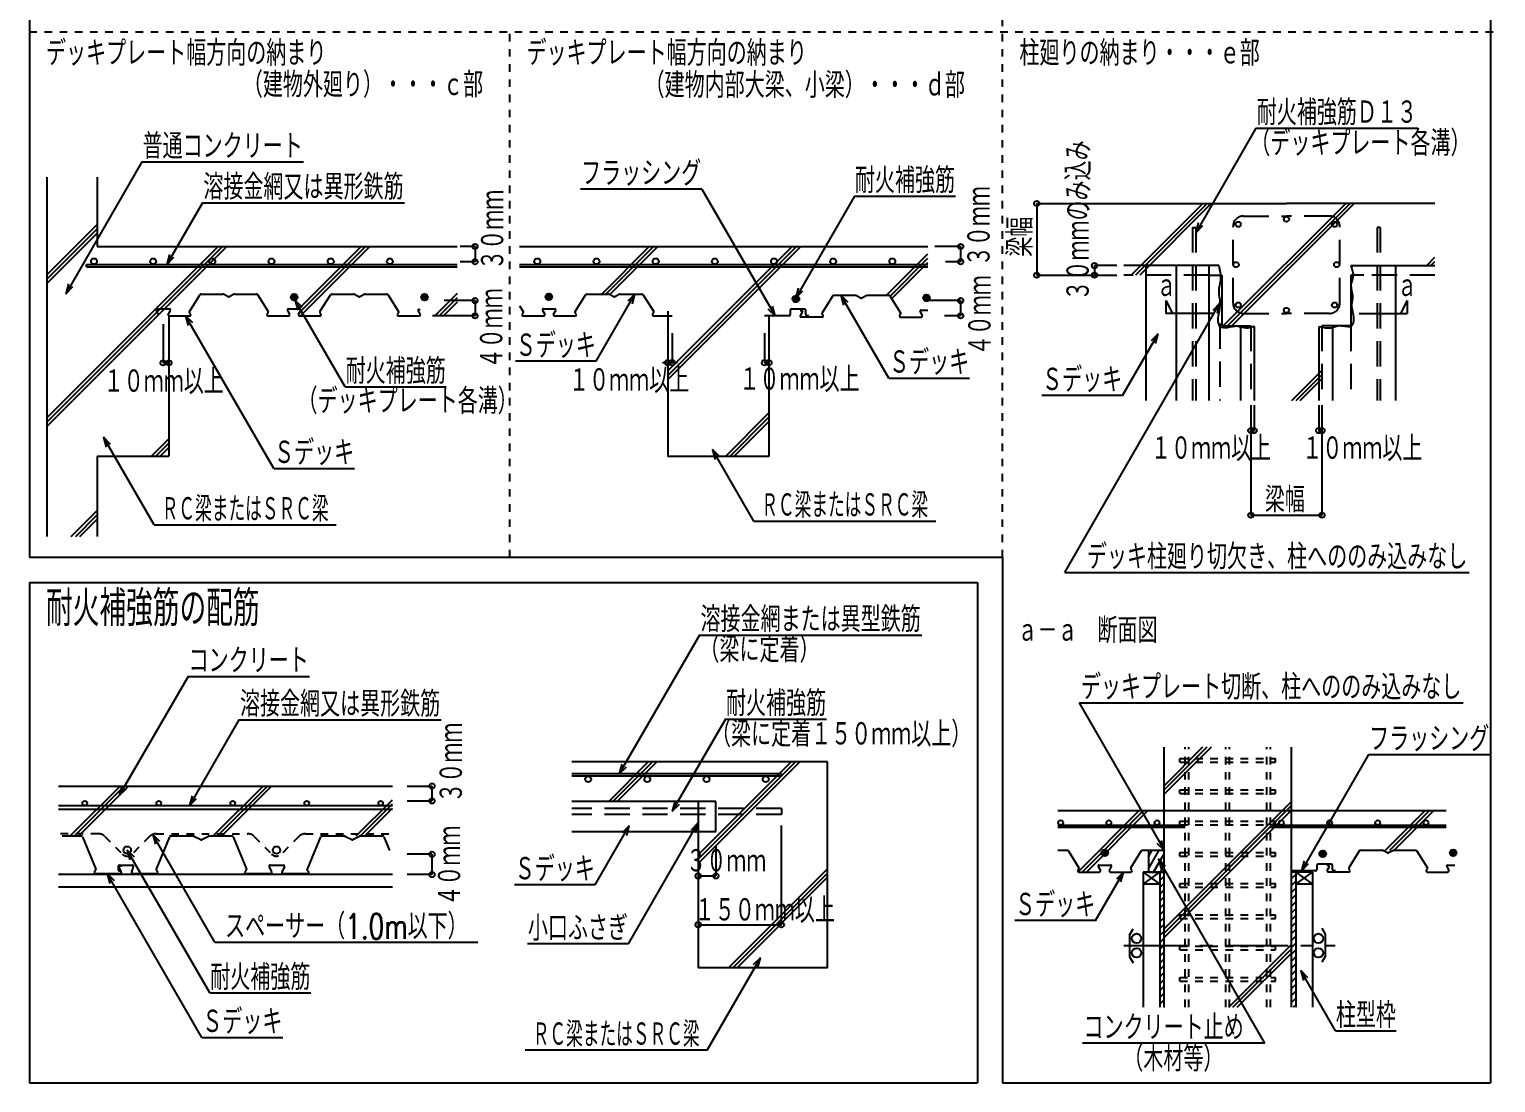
# Model space of a CAD drawing. Extents: x 4 to 588, y 3 to 416.
# Drawn here: x 443 to 588, y 179.8 to 284 of the extents above; entities that cross this region are included whole.
import ezdxf
from ezdxf.enums import TextEntityAlignment as Align

# ---------------------------------------------------------------- set-up
doc = ezdxf.new("R2010")
doc.units = 0
doc.header["$LTSCALE"] = 0.5
doc.header["$MEASUREMENT"] = 0
for name, pattern in [('CENTER', [20, 12.5, -2.5, 2.5, -2.5]), ('DASHED', [7.5, 5, -2.5]), ('DOT', [3, 1.5, -1.5])]:
    doc.linetypes.add(name, pattern=pattern)
doc.layers.add('M2-2-0', color=7, linetype='Continuous')
doc.styles.get("Standard").update_dxf_attribs({"font": 'txt', "width": 0.8, "height": 50, "bigfont": 'EXTFONT'})

msp = doc.modelspace()

# ---------------------------------------------------------------- linework, layer by layer
at = {"layer": 'M2-2-0', "color": 7, "linetype": 'Continuous'}
for p, q in [((587.51, 415.82), (587.51, 179.82)), ((443.02, 387.58), (443.02, 231.76)), ((564.32, 274.18), (558.36, 263.85)), ((564.32, 274.18), (580.32, 274.18)), ((454.14, 270.85), (446.62, 257.82)), ((454.14, 270.85), (470.14, 270.85)), ((444.75, 269.35), (444.75, 233.82)), ((449.73, 269.35), (449.73, 262.49)), ((460.13, 266.82), (456.61, 260.72)), ((460.13, 266.82), (480.13, 266.82)), ((509.52, 268.17), (497.52, 268.17)), ((509.52, 268.17), (516.76, 255.63)), ((524.61, 267.47), (518.81, 257.41)), ((524.61, 267.47), (534.61, 267.47)), ((542.64, 266.74), (542.64, 259.65)), ((542.64, 266.74), (567.33, 266.74)), ((559.05, 266.74), (551.97, 259.65)), ((559.48, 266.74), (552.39, 259.65)), ((559.9, 266.74), (552.82, 259.65)), ((573.2, 266.74), (561.09, 254.63)), ((561.52, 254.63), (573.62, 266.74)), ((561.94, 254.63), (574.04, 266.74)), ((582.02, 266.74), (567.33, 266.74)), ((449.73, 264.66), (444.75, 259.69)), ((449.73, 264.24), (444.75, 259.27)), ((558.04, 264.38), (558.36, 264.38)), ((558.61, 264.82), (558.36, 263.85)), ((558.36, 263.85), (559.06, 264.56)), ((576.61, 264.38), (576.3, 264.38)), ((449.73, 263.82), (444.75, 258.84)), ((444.75, 244.7), (462.54, 262.49)), ((462.12, 262.49), (444.75, 245.12)), ((461.7, 262.49), (444.75, 245.55)), ((449.73, 262.49), (485.33, 262.49)), ((469.67, 256.32), (475.84, 262.49)), ((469.73, 255.96), (476.26, 262.49)), ((469.83, 255.63), (476.69, 262.49)), ((487.09, 262.49), (485.61, 262.49)), ((487.09, 262.49), (487.09, 260.98)), ((491.5, 262.49), (531.88, 262.49)), ((499.62, 257.78), (504.32, 262.49)), ((500.04, 257.78), (504.75, 262.49)), ((500.47, 257.78), (505.17, 262.49)), ((519.32, 262.49), (506.15, 249.33)), ((518.89, 262.49), (506.15, 249.75)), ((518.47, 262.49), (506.15, 250.18)), ((535.11, 262.49), (532.55, 262.49)), ((535.11, 262.49), (535.11, 260.98)), ((456.87, 261.68), (456.61, 260.72)), ((456.61, 260.72), (457.32, 261.43)), ((527.78, 257.66), (531.88, 261.76)), ((528.13, 257.59), (531.88, 261.34)), ((581.2, 260.6), (582.02, 261.42)), ((448.67, 260.48), (448.67, 260.72)), ((448.67, 260.72), (485.33, 260.72)), ((448.67, 260.48), (485.33, 260.48)), ((487.09, 260.98), (485.61, 260.98)), ((491.5, 260.72), (531.88, 260.72)), ((491.5, 260.48), (531.88, 260.48)), ((528.3, 257.33), (531.88, 260.91)), ((535.11, 260.98), (533.63, 260.98)), ((542.64, 259.65), (550.55, 259.65)), ((548.35, 260.6), (548.35, 259.65)), ((550.55, 260.6), (548.35, 260.6)), ((560.64, 260.6), (551.25, 260.6)), ((553.42, 260.6), (553.42, 247.25)), ((556.43, 260.6), (556.43, 247.25)), ((559.66, 260.6), (559.66, 259.71)), ((559.66, 259.71), (559.66, 247.25)), ((560.96, 259.65), (560.96, 254.63)), ((573.7, 260.6), (582.02, 260.6)), ((573.7, 259.65), (573.7, 254.63)), ((578.12, 260.6), (578.12, 259.63)), ((578.12, 259.63), (578.12, 247.25)), ((582.02, 259.65), (581.25, 259.65)), ((581.62, 260.6), (582.02, 261)), ((446.88, 258.79), (446.62, 257.82)), ((446.62, 257.82), (447.33, 258.53)), ((519.06, 258.38), (518.81, 257.41)), ((518.81, 257.41), (519.51, 258.12)), ((458.86, 256.05), (459.92, 257.74)), ((460, 257.78), (462.16, 257.78)), ((462.69, 257.51), (462.21, 257.77)), ((463.28, 257.77), (462.79, 257.51)), ((463.33, 257.78), (465.48, 257.78)), ((465.57, 257.74), (466.63, 256.05)), ((469.24, 257.8), (468.87, 257.43)), ((469.08, 257.78), (468.89, 257.59)), ((469.35, 257.77), (468.9, 257.32)), ((469.43, 257.71), (468.96, 257.24)), ((469.49, 257.62), (469.04, 257.18)), ((469.52, 257.52), (469.15, 257.15)), ((469.5, 257.36), (469.31, 257.16)), ((474.25, 248.61), (469.31, 257.16)), ((470.02, 256.46), (469.31, 257.16)), ((469.31, 257.16), (469.57, 256.2)), ((471.76, 256.05), (472.82, 257.74)), ((472.91, 257.78), (475.06, 257.78)), ((475.6, 257.51), (475.11, 257.77)), ((476.18, 257.77), (475.69, 257.51)), ((476.23, 257.78), (478.38, 257.78)), ((478.47, 257.74), (479.53, 256.05)), ((482.14, 257.8), (481.77, 257.43)), ((481.98, 257.78), (481.79, 257.59)), ((482.25, 257.77), (481.81, 257.32)), ((482.33, 257.71), (481.86, 257.24)), ((482.39, 257.62), (481.95, 257.18)), ((482.42, 257.52), (482.05, 257.15)), ((482.41, 257.36), (482.21, 257.16)), ((485.33, 257.84), (483.12, 255.63)), ((485.33, 257.42), (483.55, 255.63)), ((485.33, 256.99), (483.97, 255.63)), ((487.09, 257.14), (484.04, 257.14)), ((487.09, 257.14), (487.09, 255.63)), ((494.45, 257.85), (494.08, 257.48)), ((494.29, 257.83), (494.1, 257.64)), ((494.56, 257.82), (494.11, 257.37)), ((494.64, 257.76), (494.17, 257.29)), ((494.7, 257.68), (494.25, 257.23)), ((494.73, 257.57), (494.36, 257.2)), ((494.71, 257.41), (494.52, 257.22)), ((496.99, 256.05), (498.05, 257.74)), ((498.13, 257.78), (500.29, 257.78)), ((499.08, 251.14), (502.91, 257.78)), ((500.82, 257.51), (500.34, 257.77)), ((501.41, 257.77), (500.92, 257.51)), ((501.46, 257.78), (503.61, 257.78)), ((502.91, 257.78), (502.21, 257.08)), ((502.65, 256.82), (502.91, 257.78)), ((503.7, 257.74), (504.76, 256.05)), ((518.87, 257.62), (518.5, 257.25)), ((518.71, 257.6), (518.52, 257.41)), ((518.98, 257.59), (518.54, 257.14)), ((519.06, 257.53), (518.6, 257.06)), ((519.12, 257.45), (518.68, 257)), ((519.16, 257.34), (518.79, 256.97)), ((519.14, 257.18), (518.95, 256.99)), ((522.47, 257.61), (521.41, 255.92)), ((522.56, 257.66), (524.71, 257.66)), ((528, 249.48), (523.28, 257.66)), ((523.98, 256.95), (523.28, 257.66)), ((523.28, 257.66), (523.54, 256.69)), ((525.25, 257.38), (524.76, 257.65)), ((525.83, 257.65), (525.35, 257.38)), ((525.88, 257.66), (528.04, 257.66)), ((528.12, 257.61), (529.18, 255.92)), ((531.78, 257.72), (531.41, 257.36)), ((531.62, 257.71), (531.42, 257.52)), ((531.88, 257.69), (531.44, 257.25)), ((531.96, 257.63), (531.5, 257.17)), ((532.02, 257.55), (531.58, 257.11)), ((532.06, 257.44), (531.69, 257.07)), ((532.04, 257.28), (531.85, 257.09)), ((535.11, 257.14), (532.05, 257.14)), ((535.11, 257.14), (535.11, 255.63)), ((545.41, 230.27), (560.76, 256.87)), ((555.39, 257.16), (555.39, 255.87)), ((555.39, 257.16), (556.05, 255.87)), ((560.76, 256.87), (560.06, 256.16)), ((560.5, 255.9), (560.76, 256.87)), ((579.26, 257.16), (578.61, 255.87)), ((579.26, 257.16), (579.26, 255.87)), ((455.64, 255.94), (455.64, 256.22)), ((455.75, 256.32), (456.87, 256.32)), ((455.83, 255.84), (455.75, 255.84)), ((456.96, 256.16), (456.73, 255.79)), ((456.82, 255.63), (456.82, 241.75)), ((456.82, 255.63), (458.88, 255.63)), ((467.18, 240.55), (458.47, 255.63)), ((459.18, 254.93), (458.47, 255.63)), ((458.47, 255.63), (458.73, 254.67)), ((458.86, 255.93), (458.96, 255.8)), ((466.62, 255.93), (466.52, 255.8)), ((466.61, 255.63), (468.66, 255.63)), ((468.54, 256.17), (468.75, 255.79)), ((468.63, 256.32), (469.76, 256.32)), ((469.64, 255.79), (469.85, 256.17)), ((469.73, 255.63), (471.78, 255.63)), ((471.76, 255.93), (471.86, 255.8)), ((479.53, 255.93), (479.43, 255.8)), ((479.51, 255.63), (481.58, 255.63)), ((481.67, 255.79), (481.46, 256.11)), ((481.55, 256.27), (481.68, 256.27)), ((487.09, 255.63), (482.87, 255.63)), ((491.5, 256.62), (491.85, 256.05)), ((491.85, 255.93), (491.75, 255.8)), ((491.84, 255.63), (493.89, 255.63)), ((493.77, 256.17), (493.98, 255.79)), ((493.86, 256.32), (494.98, 256.32)), ((494.86, 255.79), (495.07, 256.17)), ((494.95, 255.63), (497.01, 255.63)), ((496.99, 255.93), (497.09, 255.8)), ((504.75, 255.93), (504.65, 255.8)), ((504.74, 255.63), (506.59, 255.63)), ((506.15, 256.09), (506.15, 241.73)), ((518.13, 255.63), (515.72, 255.63)), ((516.05, 256.34), (516.76, 255.63)), ((516.16, 255.55), (516.16, 241.73)), ((516.76, 255.63), (516.5, 256.6)), ((518.25, 256.17), (518.25, 255.75)), ((519.68, 256.29), (518.37, 256.29)), ((519.39, 256.14), (519.26, 256.14)), ((519.27, 255.67), (519.48, 255.99)), ((521.43, 255.51), (519.36, 255.51)), ((519.8, 255.75), (519.8, 256.17)), ((520.1, 255.63), (519.92, 255.63)), ((521.42, 255.81), (521.52, 255.67)), ((529.18, 255.81), (529.08, 255.67)), ((529.16, 255.51), (531.22, 255.51)), ((531.1, 256.04), (531.31, 255.66)), ((531.19, 256.2), (531.88, 256.2)), ((535.11, 255.63), (533.53, 255.63)), ((560.12, 255.87), (555.39, 255.87)), ((574.54, 255.87), (579.26, 255.87)), ((456.24, 254.8), (456.24, 250.99)), ((506.59, 253.93), (506.59, 251)), ((515.72, 253.93), (515.72, 251)), ((551.13, 247.76), (554.65, 253.85)), ((554.65, 253.85), (553.94, 253.15)), ((554.39, 252.89), (554.65, 253.85)), ((560.96, 254.63), (563.82, 254.63)), ((562.78, 254.57), (562.78, 247.25)), ((564.13, 254.57), (564.1, 254.62)), ((564.13, 254.57), (564.13, 247.25)), ((570.53, 254.54), (570.62, 254.55)), ((570.53, 254.54), (570.53, 247.25)), ((573.7, 254.63), (570.84, 254.63)), ((571.88, 254.43), (571.88, 247.25)), ((456.82, 250.99), (456.24, 250.99)), ((499.08, 251.14), (491.08, 251.14)), ((507.1, 251), (505.64, 251)), ((515.72, 251), (516.16, 251)), ((528, 249.48), (536, 249.48)), ((567.85, 247.25), (570.84, 250.24)), ((568.28, 247.25), (570.84, 249.81)), ((474.25, 248.61), (484.25, 248.61)), ((568.7, 247.25), (570.84, 249.39)), ((551.13, 247.76), (543.13, 247.76)), ((563.82, 246.79), (563.82, 235.93)), ((564.13, 246.79), (564.13, 244.29)), ((570.53, 246.79), (570.53, 244.29)), ((570.84, 246.79), (570.84, 235.93)), ((511.85, 241.73), (516.16, 246.04)), ((512.28, 241.73), (516.16, 245.62)), ((512.7, 241.73), (516.16, 245.19)), ((455.36, 234.97), (450.36, 243.63)), ((451.06, 242.92), (450.36, 243.63)), ((450.36, 243.63), (450.62, 242.66)), ((564.13, 244.29), (563.82, 244.29)), ((570.53, 244.29), (570.84, 244.29)), ((455.1, 241.75), (456.82, 243.48)), ((455.52, 241.75), (456.82, 243.05)), ((455.94, 241.75), (456.82, 242.63)), ((514.65, 235.35), (510.58, 242.41)), ((511.29, 241.7), (510.58, 242.41)), ((510.58, 242.41), (510.84, 241.44)), ((449.73, 241.75), (449.73, 233.82)), ((449.73, 241.75), (456.82, 241.75)), ((516.16, 241.73), (506.15, 241.73)), ((467.18, 240.55), (475.18, 240.55)), ((447.17, 233.82), (449.73, 236.38)), ((447.6, 233.82), (449.73, 235.96)), ((448.02, 233.82), (449.73, 235.53)), ((455.36, 234.97), (473.36, 234.97)), ((514.65, 235.35), (532.65, 235.35)), ((563.82, 235.93), (570.84, 235.93)), ((443.02, 231.76), (539.27, 231.76)), ((539.27, 231.76), (539.27, 179.82)), ((443.02, 229.26), (536.77, 229.26)), ((443.02, 229.26), (443.02, 179.82)), ((536.77, 229.26), (536.77, 179.82)), ((545.41, 230.27), (585.41, 230.27)), ((509.28, 224.07), (501.36, 210.35)), ((509.28, 224.07), (531.28, 224.07)), ((458.71, 219.99), (451.91, 208.21)), ((458.71, 219.99), (470.71, 219.99)), ((546.82, 217.38), (584.82, 217.38)), ((546.82, 217.38), (555.24, 202.8)), ((463.75, 215.71), (458.85, 207.22)), ((463.75, 215.71), (483.75, 215.71)), ((511.86, 215.77), (506.6, 206.66)), ((511.86, 215.77), (521.86, 215.77)), ((555.24, 187.28), (555.24, 212.98)), ((559.03, 212.98), (555.24, 209.18)), ((559.46, 212.98), (555.24, 208.76)), ((559.88, 212.98), (555.24, 208.33)), ((567.83, 187.28), (567.83, 212.98)), ((575.45, 212.26), (568.82, 200.78)), ((575.45, 212.26), (587.45, 212.26)), ((521.94, 211.54), (496.66, 211.54)), ((517.39, 210.35), (496.66, 210.35)), ((504.22, 211.54), (500.31, 207.62)), ((504.64, 211.54), (500.73, 207.62)), ((505.07, 211.54), (501.16, 207.62)), ((501.62, 211.32), (501.36, 210.35)), ((501.36, 210.35), (502.07, 211.06)), ((509.16, 201.49), (519.21, 211.54)), ((518.79, 211.54), (509.16, 201.91)), ((518.36, 211.54), (509.16, 202.34)), ((517.39, 210.35), (517.39, 210.12)), ((521.94, 191.19), (521.94, 211.54)), ((445.9, 209.15), (478.93, 209.15)), ((451.99, 209.15), (447.06, 204.22)), ((452.41, 209.15), (447.48, 204.22)), ((452.84, 209.15), (447.91, 204.22)), ((452.16, 209.17), (451.91, 208.21)), ((451.91, 208.21), (452.61, 208.92)), ((466.13, 209.15), (461.2, 204.22)), ((466.56, 209.15), (461.62, 204.22)), ((462.05, 204.22), (466.98, 209.15)), ((480.37, 209.15), (482.83, 209.15)), ((482.83, 209.15), (482.83, 207.68)), ((517.39, 210.12), (496.66, 210.12)), ((459.11, 208.19), (458.85, 207.22)), ((458.85, 207.22), (459.55, 207.93)), ((475.34, 204.22), (478.93, 207.8)), ((475.77, 204.22), (478.93, 207.38)), ((480.37, 207.68), (482.83, 207.68)), ((510.92, 207.62), (496.66, 207.62)), ((506.86, 207.63), (506.6, 206.66)), ((506.6, 206.66), (507.31, 207.37)), ((509.16, 207.62), (509.16, 191.19)), ((510.92, 204.67), (510.92, 207.62)), ((567.83, 207.63), (555.24, 195.04)), ((445.9, 207.22), (478.93, 207.22)), ((445.9, 206.85), (478.93, 206.85)), ((476.19, 204.22), (478.93, 206.95)), ((517.39, 206.92), (517.39, 206.33)), ((544.71, 206.72), (555.24, 206.72)), ((544.71, 206.72), (583.12, 206.72)), ((552.78, 206.72), (546.71, 200.65)), ((553.2, 206.72), (547.13, 200.65)), ((553.63, 206.72), (547.56, 200.65)), ((567.83, 207.21), (555.24, 194.61)), ((567.83, 206.78), (555.24, 194.19)), ((577.14, 202.8), (581.06, 206.72)), ((577.57, 202.8), (581.49, 206.72)), ((577.99, 202.8), (581.91, 206.72)), ((496.66, 204.67), (510.92, 204.67)), ((498.98, 199.39), (502.34, 205.23)), ((502.34, 205.23), (501.64, 204.52)), ((502.09, 204.26), (502.34, 205.23)), ((502.27, 193.55), (509.16, 205.5)), ((509.16, 205.5), (508.46, 204.79)), ((508.9, 204.53), (509.16, 205.5)), ((517.39, 195.44), (517.39, 205.25)), ((544.71, 205.28), (557.32, 205.28)), ((544.71, 205.09), (557.32, 205.09)), ((565.74, 205.28), (583.12, 205.28)), ((565.74, 205.09), (583.12, 205.09)), ((446.28, 204.22), (448.17, 204.22)), ((448.28, 204.14), (449.6, 200.93)), ((461.37, 193.73), (455.23, 204.37)), ((455.93, 203.66), (455.23, 204.37)), ((455.23, 204.37), (455.48, 203.41)), ((456.88, 204.14), (455.56, 200.93)), ((456.99, 204.22), (459.25, 204.22)), ((459.3, 204.2), (459.97, 203.85)), ((460.08, 203.85), (460.74, 204.2)), ((460.8, 204.22), (463.05, 204.22)), ((463.16, 204.14), (464.49, 200.93)), ((471.81, 204.14), (470.48, 200.93)), ((471.92, 204.22), (474.18, 204.22)), ((474.23, 204.2), (474.9, 203.85)), ((475.01, 203.85), (475.67, 204.2)), ((475.73, 204.22), (477.98, 204.22)), ((478.09, 204.14), (478.65, 202.79)), ((510.92, 203.22), (510.92, 200.26)), ((554.53, 203.51), (555.24, 202.8)), ((555.24, 202.8), (554.98, 203.77)), ((555.24, 200.65), (555.24, 203.54)), ((460.86, 188.69), (452.7, 202.82)), ((453.41, 202.11), (452.7, 202.82)), ((452.7, 202.82), (452.96, 201.86)), ((482.83, 202.4), (480.37, 202.4)), ((482.83, 202.4), (482.83, 200.39)), ((544.71, 202.8), (545.66, 202.8)), ((545.75, 202.76), (546.81, 201.07)), ((549.4, 202.87), (549.03, 202.5)), ((549.24, 202.85), (549.05, 202.66)), ((549.51, 202.84), (549.06, 202.39)), ((549.59, 202.78), (549.12, 202.31)), ((549.65, 202.7), (549.21, 202.25)), ((549.68, 202.59), (549.31, 202.22)), ((549.66, 202.43), (549.47, 202.24)), ((551.94, 201.07), (553, 202.76)), ((553.09, 202.8), (555.24, 202.8)), ((553.68, 202.15), (554.06, 202.8)), ((553.68, 200.95), (554.75, 202.8)), ((553.68, 202.8), (555.24, 202.8)), ((553.68, 202.8), (553.68, 200.65)), ((554.2, 200.65), (555.24, 202.46)), ((565.18, 183.73), (554.67, 201.94)), ((555.38, 201.23), (554.67, 201.94)), ((554.67, 201.94), (554.93, 200.97)), ((569.08, 201.75), (568.82, 200.78)), ((570.96, 202.77), (570.59, 202.4)), ((570.8, 202.75), (570.61, 202.56)), ((571.07, 202.73), (570.62, 202.29)), ((571.15, 202.67), (570.68, 202.21)), ((571.21, 202.59), (570.77, 202.15)), ((571.24, 202.48), (570.87, 202.12)), ((571.22, 202.33), (571.03, 202.13)), ((574.56, 202.76), (573.5, 201.07)), ((574.65, 202.8), (576.8, 202.8)), ((577.34, 202.53), (576.85, 202.79)), ((577.92, 202.79), (577.43, 202.53)), ((577.97, 202.8), (580.12, 202.8)), ((580.21, 202.76), (581.27, 201.07)), ((583.86, 202.87), (583.49, 202.5)), ((583.7, 202.85), (583.51, 202.66)), ((583.97, 202.84), (583.53, 202.39)), ((584.05, 202.78), (583.59, 202.31)), ((584.11, 202.7), (583.67, 202.25)), ((584.15, 202.59), (583.78, 202.22)), ((584.13, 202.43), (583.94, 202.24)), ((478.93, 200.39), (445.9, 200.39)), ((449.57, 200.79), (449.46, 200.7)), ((449.53, 200.49), (452, 200.49)), ((460.08, 184.3), (450.73, 200.49)), ((451.44, 199.78), (450.73, 200.49)), ((450.73, 200.49), (450.99, 199.52)), ((451.81, 201.21), (451.81, 200.87)), ((451.87, 201.09), (452.11, 200.66)), ((451.93, 201.33), (453.19, 201.33)), ((451.93, 200.75), (452.05, 200.75)), ((451.97, 201.27), (452.12, 201.27)), ((453.3, 201.18), (453.13, 200.64)), ((453.24, 200.49), (455.63, 200.49)), ((455.59, 200.79), (455.7, 200.7)), ((464.46, 200.79), (464.35, 200.7)), ((464.42, 200.49), (466.87, 200.49)), ((466.73, 201.16), (466.98, 200.66)), ((466.84, 201.33), (468.14, 201.33)), ((468.25, 201.16), (468, 200.66)), ((468.1, 200.49), (470.55, 200.49)), ((470.52, 200.79), (470.63, 200.7)), ((482.83, 200.39), (480.37, 200.39)), ((509.16, 200.26), (510.92, 200.26)), ((521.94, 200.97), (512.16, 191.19)), ((521.94, 200.55), (512.58, 191.19)), ((521.94, 200.13), (513, 191.19)), ((546.8, 200.95), (546.7, 200.82)), ((546.79, 200.65), (548.84, 200.65)), ((548.46, 195.85), (551.23, 200.65)), ((548.72, 201.19), (548.93, 200.81)), ((548.81, 201.34), (549.94, 201.34)), ((549.82, 200.81), (550.03, 201.19)), ((549.91, 200.65), (551.96, 200.65)), ((551.23, 200.65), (550.52, 199.95)), ((550.97, 199.69), (551.23, 200.65)), ((551.94, 200.95), (552.04, 200.82)), ((555.24, 200.65), (553.15, 200.65)), ((553.15, 200.65), (554.82, 199.45)), ((553.15, 199.45), (554.82, 200.65)), ((553.15, 200.65), (553.15, 187.28)), ((553.68, 200.65), (555.24, 200.65)), ((554.82, 200.49), (554.98, 200.65)), ((554.82, 200.65), (554.82, 187.28)), ((554.82, 199.81), (555.24, 200.24)), ((554.89, 200.65), (555.24, 201.26)), ((570.22, 200.78), (567.81, 200.78)), ((569.91, 200.65), (567.83, 200.65)), ((567.83, 200), (568.25, 200.42)), ((568.25, 200.65), (569.91, 199.45)), ((568.25, 199.45), (569.91, 200.65)), ((568.25, 200.65), (568.25, 187.28)), ((568.82, 200.78), (569.53, 201.49)), ((569.91, 200.65), (569.91, 187.28)), ((570.34, 201.31), (570.34, 200.9)), ((571.77, 201.43), (570.46, 201.43)), ((571.48, 201.29), (571.34, 201.29)), ((571.36, 200.81), (571.57, 201.13)), ((573.52, 200.65), (571.45, 200.65)), ((571.89, 200.9), (571.89, 201.31)), ((572.19, 200.78), (572.01, 200.78)), ((573.5, 200.95), (573.6, 200.82)), ((581.27, 200.95), (581.17, 200.82)), ((581.25, 200.65), (583.3, 200.65)), ((583.18, 201.19), (583.39, 200.81)), ((583.27, 201.34), (583.97, 201.34)), ((445.9, 199.18), (478.93, 199.18)), ((498.98, 199.39), (490.98, 199.39)), ((554.82, 199.45), (553.15, 199.45)), ((554.82, 199.13), (555.24, 199.56)), ((554.82, 198.45), (555.24, 198.88)), ((567.83, 199.32), (568.25, 199.74)), ((567.83, 198.64), (568.25, 199.06)), ((569.91, 199.45), (568.25, 199.45)), ((554.82, 197.77), (555.24, 198.2)), ((554.82, 197.09), (555.24, 197.52)), ((567.83, 197.96), (568.25, 198.38)), ((567.83, 197.28), (568.25, 197.7)), ((548.46, 195.85), (540.46, 195.85)), ((554.82, 196.41), (555.24, 196.84)), ((554.82, 195.73), (555.24, 196.16)), ((567.83, 196.6), (568.25, 197.02)), ((567.83, 195.92), (568.25, 196.34)), ((509.16, 195.44), (517.39, 195.44)), ((551.81, 194.39), (552.18, 195.03)), ((551.81, 194.39), (551.81, 192.27)), ((554.82, 195.05), (555.24, 195.48)), ((554.82, 194.37), (555.24, 194.8)), ((567.83, 195.24), (568.25, 195.66)), ((567.83, 194.56), (568.25, 194.98)), ((571.2, 194.49), (570.85, 195.1)), ((571.2, 192.37), (571.2, 194.49)), ((461.37, 193.73), (487.37, 193.73)), ((502.27, 193.55), (492.27, 193.55)), ((554.82, 193.69), (555.24, 194.12)), ((554.82, 193.01), (555.24, 193.44)), ((561.62, 187.28), (567.83, 193.49)), ((562.04, 187.28), (567.83, 193.06)), ((567.83, 193.88), (568.25, 194.3)), ((567.83, 193.2), (568.25, 193.62)), ((567.83, 192.52), (568.25, 192.94)), ((510.05, 183.04), (515.32, 192.17)), ((515.32, 192.17), (514.61, 191.46)), ((515.06, 191.2), (515.32, 192.17)), ((551.81, 192.27), (552.16, 191.66)), ((554.82, 192.33), (555.24, 192.76)), ((554.82, 191.65), (555.24, 192.08)), ((562.47, 187.28), (567.83, 192.64)), ((567.83, 191.84), (568.25, 192.26)), ((567.83, 191.16), (568.25, 191.58)), ((571.2, 192.37), (570.84, 191.73)), ((521.94, 191.19), (509.16, 191.19)), ((554.82, 190.97), (555.24, 191.4)), ((554.82, 190.29), (555.24, 190.72)), ((554.82, 189.61), (555.24, 190.04)), ((567.83, 190.48), (568.25, 190.9)), ((567.83, 189.8), (568.25, 190.22)), ((572.19, 184.94), (568.75, 190.9)), ((569.46, 190.19), (568.75, 190.9)), ((568.75, 190.9), (569.01, 189.93)), ((460.86, 188.69), (470.86, 188.69)), ((554.82, 188.93), (555.24, 189.36)), ((554.82, 188.25), (555.24, 188.68)), ((567.83, 189.12), (568.25, 189.54)), ((567.83, 188.44), (568.25, 188.86)), ((554.82, 187.57), (555.24, 188)), ((555.2, 187.28), (555.24, 187.32)), ((567.83, 187.76), (568.25, 188.18)), ((568.03, 187.28), (568.25, 187.5)), ((460.08, 184.3), (468.08, 184.3)), ((572.19, 184.94), (578.19, 184.94)), ((510.05, 183.04), (492.05, 183.04)), ((565.18, 183.73), (547.18, 183.73)), ((443.02, 179.82), (536.77, 179.82)), ((539.27, 179.82), (587.51, 179.82))]:
    msp.add_line(p, q, dxfattribs=at)
at = {"layer": 'M2-2-0', "color": 7, "linetype": 'DOT'}
for p, q in [((539.27, 231.76), (539.27, 335.64)), ((443.02, 283.7), (588.02, 283.7)), ((490.52, 231.76), (490.52, 283.7)), ((556.8, 211.86), (566.26, 211.86)), ((556.8, 211.5), (556.8, 211.86)), ((557.31, 187.28), (557.31, 212.98)), ((557.67, 187.28), (557.67, 212.98)), ((561.35, 187.28), (561.35, 212.98)), ((561.71, 187.28), (561.71, 212.98)), ((565.39, 187.28), (565.39, 212.98)), ((565.74, 187.28), (565.74, 212.98)), ((566.26, 211.5), (566.26, 211.86)), ((556.8, 211.5), (566.26, 211.5)), ((556.8, 208.77), (566.26, 208.77)), ((556.8, 208.41), (556.8, 208.77)), ((556.8, 208.41), (566.26, 208.41)), ((566.26, 208.41), (566.26, 208.77)), ((556.8, 205.68), (566.26, 205.68)), ((556.8, 205.32), (556.8, 205.68)), ((556.8, 205.32), (566.26, 205.32)), ((566.26, 205.32), (566.26, 205.68)), ((449.85, 204.44), (445.9, 204.44)), ((450.49, 204.16), (452.22, 202.42)), ((454.91, 204.16), (453.19, 202.42)), ((455.56, 204.44), (464.61, 204.44)), ((465.25, 204.16), (466.98, 202.42)), ((469.67, 204.16), (467.95, 202.42)), ((470.32, 204.44), (478.93, 204.44)), ((556.8, 202.59), (566.26, 202.59)), ((556.8, 202.23), (556.8, 202.59)), ((556.8, 202.23), (566.26, 202.23)), ((566.26, 202.23), (566.26, 202.59)), ((556.8, 199.5), (566.26, 199.5)), ((556.8, 199.14), (556.8, 199.5)), ((556.8, 199.14), (566.26, 199.14)), ((566.26, 199.14), (566.26, 199.5)), ((556.8, 196.41), (566.26, 196.41)), ((556.8, 196.05), (556.8, 196.41)), ((556.8, 196.05), (566.26, 196.05)), ((566.26, 196.05), (566.26, 196.41)), ((556.8, 193.32), (566.26, 193.32)), ((556.8, 192.96), (556.8, 193.32)), ((556.8, 192.96), (566.26, 192.96)), ((566.26, 192.96), (566.26, 193.32)), ((556.8, 190.23), (566.26, 190.23)), ((556.8, 189.87), (556.8, 190.23)), ((566.26, 189.87), (566.26, 190.23)), ((556.8, 189.87), (566.26, 189.87))]:
    msp.add_line(p, q, dxfattribs=at)
at = {"layer": 'M2-2-0', "color": 7, "linetype": 'DASHED'}
for p, q in [((563.08, 265.5), (567.33, 265.5)), ((571.58, 265.5), (567.33, 265.5)), ((558.04, 264.38), (558.04, 247.25)), ((558.36, 264.38), (558.36, 247.25)), ((562.05, 256.9), (562.05, 264.47)), ((572.61, 256.9), (572.61, 264.47)), ((576.3, 264.38), (576.3, 247.25)), ((576.61, 264.38), (576.61, 247.25)), ((559.67, 259.65), (551.25, 259.65)), ((559.67, 259.65), (560.96, 259.65)), ((574.98, 259.65), (573.7, 259.65)), ((582.02, 259.65), (574.98, 259.65)), ((563.08, 255.87), (567.33, 255.87)), ((571.58, 255.87), (567.33, 255.87)), ((560.76, 254.87), (560.76, 247.25)), ((563.82, 254.63), (563.82, 247.25)), ((570.84, 254.63), (570.84, 247.25)), ((573.7, 254.63), (573.7, 247.25)), ((517.39, 206.92), (496.66, 206.92)), ((517.39, 206.33), (496.66, 206.33))]:
    msp.add_line(p, q, dxfattribs=at)
at = {"layer": 'M2-2-0', "color": 7, "linetype": 'CENTER'}
msp.add_line((551.26, 193.38), (572.14, 193.38), dxfattribs=at)
at = {"layer": 'M2-2-0', "color": 7, "linetype": 'Continuous'}
for centre, radius in [((542.64, 266.74), 0.262), ((567.33, 265.19), 0.257), ((562.56, 264.68), 0.257), ((572.09, 264.68), 0.257), ((487.09, 262.49), 0.262), ((535.11, 262.49), 0.262), ((449.41, 261.02), 0.294), ((455.26, 261.02), 0.294), ((461.11, 261.02), 0.294), ((466.97, 261.02), 0.294), ((472.82, 261.02), 0.294), ((478.67, 261.02), 0.294), ((487.09, 260.98), 0.262), ((493.25, 261.02), 0.294), ((499.11, 261.02), 0.294), ((504.96, 261.02), 0.294), ((510.81, 261.02), 0.294), ((516.66, 261.02), 0.294), ((522.51, 261.02), 0.294), ((528.36, 261.02), 0.294), ((535.11, 260.98), 0.262), ((542.64, 259.65), 0.262), ((548.35, 260.6), 0.262), ((548.35, 259.65), 0.262), ((562.36, 260.69), 0.257), ((572.3, 260.69), 0.257), ((469.2, 257.47), 0.329), ((482.1, 257.47), 0.329), ((487.09, 257.14), 0.262), ((494.4, 257.52), 0.329), ((494.42, 257.74), 0.0103), ((518.83, 257.3), 0.329), ((531.73, 257.4), 0.329), ((535.11, 257.14), 0.262), ((562.56, 256.7), 0.257), ((572.09, 256.7), 0.257), ((487.09, 255.63), 0.262), ((535.11, 255.63), 0.262), ((567.33, 256.18), 0.257), ((456.24, 250.99), 0.262), ((456.82, 250.99), 0.262), ((506.15, 251), 0.262), ((506.59, 251), 0.262), ((515.72, 251), 0.262), ((516.16, 251), 0.262), ((563.82, 244.29), 0.262), ((564.13, 244.29), 0.262), ((570.53, 244.29), 0.262), ((570.84, 244.29), 0.262), ((563.82, 235.93), 0.262), ((570.84, 235.93), 0.262), ((482.83, 209.15), 0.262), ((498.28, 209.82), 0.294), ((504.13, 209.82), 0.294), ((509.99, 209.82), 0.294), ((515.84, 209.82), 0.294), ((448.5, 207.45), 0.23), ((455.82, 207.45), 0.23), ((463.13, 207.45), 0.23), ((470.45, 207.45), 0.23), ((477.76, 207.45), 0.23), ((482.83, 207.68), 0.262), ((545.01, 205.52), 0.239), ((549.77, 205.52), 0.239), ((554.54, 205.52), 0.239), ((566.83, 205.52), 0.239), ((571.6, 205.52), 0.239), ((576.36, 205.52), 0.239), ((581.13, 205.52), 0.239), ((452.7, 202.82), 0.367), ((467.46, 202.82), 0.367), ((482.83, 202.4), 0.262), ((549.36, 202.54), 0.329), ((570.92, 202.44), 0.329), ((583.82, 202.54), 0.329), ((482.83, 200.39), 0.262), ((509.16, 200.26), 0.262), ((510.92, 200.26), 0.262), ((568.41, 200.78), 0.0103), ((509.16, 195.44), 0.262), ((517.39, 195.44), 0.262), ((552.51, 194.09), 0.466), ((570.5, 194.09), 0.466), ((552.51, 192.67), 0.466), ((570.5, 192.67), 0.466)]:
    msp.add_circle(centre, radius, dxfattribs=at)
at = {"layer": 'M2-2-0', "color": 7, "linetype": 'DASHED'}
for centre, start, end in [((563.08, 264.47), 90, 180), ((571.58, 264.47), 0, 90), ((563.08, 256.9), 180, 270), ((571.58, 256.9), 270, 0)]:
    msp.add_arc(centre, 1.03, start, end, dxfattribs=at)
at = {"layer": 'M2-2-0', "color": 7, "linetype": 'Continuous'}
for centre, radius, start, end in [((460, 257.68), 0.103, 90, 147.8618), ((462.16, 257.68), 0.103, 61.6992, 90), ((462.74, 257.6), 0.103, 241.6992, 298.3008), ((463.33, 257.68), 0.103, 90, 118.3008), ((465.48, 257.68), 0.103, 32.1382, 90), ((472.91, 257.68), 0.103, 90, 147.8618), ((475.06, 257.68), 0.103, 61.6992, 90), ((475.64, 257.6), 0.103, 241.6992, 298.3008), ((476.23, 257.68), 0.103, 90, 118.3008), ((478.38, 257.68), 0.103, 32.1382, 90), ((498.13, 257.68), 0.103, 90, 147.8618), ((500.29, 257.68), 0.103, 61.6992, 90), ((500.87, 257.6), 0.103, 241.6992, 298.3008), ((501.46, 257.68), 0.103, 90, 118.3008), ((503.61, 257.68), 0.103, 32.1382, 90), ((522.56, 257.55), 0.103, 90, 147.8618), ((524.71, 257.55), 0.103, 61.6992, 90), ((525.3, 257.47), 0.103, 241.6992, 298.3008), ((525.88, 257.55), 0.103, 90, 118.3008), ((528.04, 257.55), 0.103, 32.1382, 90), ((455.75, 256.22), 0.103, 90, 180), ((455.75, 255.94), 0.103, 180, 270), ((456.82, 255.74), 0.103, 148.6621, 270), ((456.87, 256.22), 0.103, 0, 90), ((456.87, 256.22), 0.103, 328.6621, 360), ((458.94, 255.99), 0.103, 147.8618, 215.6916), ((458.88, 255.74), 0.103, 270, 360), ((458.88, 255.74), 0.103, 0, 35.6916), ((466.61, 255.74), 0.103, 144.3084, 180), ((466.61, 255.74), 0.103, 180, 270), ((466.54, 255.99), 0.103, 324.3084, 32.1382), ((468.63, 256.22), 0.103, 90, 208.9004), ((468.66, 255.74), 0.103, 270, 360), ((468.66, 255.74), 0.103, 0, 28.9004), ((469.73, 255.74), 0.103, 151.0996, 270), ((469.76, 256.22), 0.103, 0, 90), ((469.76, 256.22), 0.103, 331.0996, 360), ((471.85, 255.99), 0.103, 147.8618, 215.6916), ((471.78, 255.74), 0.103, 270, 360), ((471.78, 255.74), 0.103, 0, 35.6916), ((479.51, 255.74), 0.103, 144.3084, 180), ((479.51, 255.74), 0.103, 180, 270), ((479.44, 255.99), 0.103, 324.3084, 32.1382), ((481.55, 256.17), 0.103, 90, 212.6131), ((481.58, 255.74), 0.103, 270, 360), ((481.58, 255.74), 0.103, 0, 32.6131), ((491.84, 255.74), 0.103, 144.3084, 180), ((491.84, 255.74), 0.103, 180, 270), ((491.77, 255.99), 0.103, 324.3084, 32.1382), ((493.86, 256.22), 0.103, 90, 208.9004), ((493.89, 255.74), 0.103, 270, 360), ((493.89, 255.74), 0.103, 0, 28.9004), ((494.95, 255.74), 0.103, 151.0996, 270), ((494.98, 256.22), 0.103, 0, 90), ((494.98, 256.22), 0.103, 331.0996, 360), ((497.07, 255.99), 0.103, 147.8618, 215.6916), ((497.01, 255.74), 0.103, 270, 360), ((497.01, 255.74), 0.103, 0, 35.6916), ((504.74, 255.74), 0.103, 144.3084, 180), ((504.74, 255.74), 0.103, 180, 270), ((504.67, 255.99), 0.103, 324.3084, 32.1382), ((518.13, 255.75), 0.12, 270, 360), ((518.37, 256.17), 0.12, 90, 180), ((519.36, 255.61), 0.103, 147.3869, 180), ((519.36, 255.61), 0.103, 180, 270), ((519.39, 256.04), 0.103, 327.3869, 90), ((519.68, 256.17), 0.12, 0, 90), ((519.92, 255.75), 0.12, 180, 270), ((521.5, 255.87), 0.103, 147.8618, 215.6916), ((521.43, 255.61), 0.103, 270, 360), ((521.43, 255.61), 0.103, 0, 35.6916), ((529.16, 255.61), 0.103, 144.3084, 180), ((529.16, 255.61), 0.103, 180, 270), ((529.1, 255.87), 0.103, 324.3084, 32.1382), ((531.19, 256.09), 0.103, 90, 208.9004), ((531.22, 255.61), 0.103, 270, 360), ((531.22, 255.61), 0.103, 0, 28.9004), ((448.17, 204.1), 0.119, 22.4596, 90), ((456.99, 204.1), 0.119, 90, 157.5404), ((459.25, 204.1), 0.119, 61.9275, 90), ((460.02, 203.95), 0.119, 241.9275, 298.0725), ((460.8, 204.1), 0.119, 90, 118.0725), ((463.05, 204.1), 0.119, 22.4596, 90), ((471.92, 204.1), 0.119, 90, 157.5404), ((474.18, 204.1), 0.119, 61.9275, 90), ((474.95, 203.95), 0.119, 241.9275, 298.0725), ((475.73, 204.1), 0.119, 90, 118.0725), ((477.98, 204.1), 0.119, 22.4596, 90), ((545.66, 202.7), 0.103, 32.1382, 90), ((553.09, 202.7), 0.103, 90, 147.8618), ((574.65, 202.7), 0.103, 90, 147.8618), ((576.8, 202.7), 0.103, 61.6992, 90), ((577.39, 202.62), 0.103, 241.6992, 298.3008), ((577.97, 202.7), 0.103, 90, 118.3008), ((580.12, 202.7), 0.103, 32.1382, 90), ((449.53, 200.6), 0.119, 130.0782, 180), ((449.53, 200.6), 0.119, 180, 270), ((449.49, 200.88), 0.119, 310.0782, 22.4596), ((451.93, 201.21), 0.119, 90, 180), ((451.93, 200.87), 0.119, 180, 270), ((451.97, 201.15), 0.119, 90, 209.4572), ((452, 200.6), 0.119, 270, 29.4572), ((453.24, 200.6), 0.119, 162.0721, 270), ((453.19, 201.21), 0.119, 342.0721, 90), ((455.67, 200.88), 0.119, 157.5404, 229.9218), ((455.63, 200.6), 0.119, 270, 360), ((455.63, 200.6), 0.119, 0, 49.9218), ((464.42, 200.6), 0.119, 130.0782, 180), ((464.42, 200.6), 0.119, 180, 270), ((464.38, 200.88), 0.119, 310.0782, 22.4596), ((466.84, 201.21), 0.119, 90, 206.4125), ((466.87, 200.6), 0.119, 270, 360), ((466.87, 200.6), 0.119, 0, 26.4125), ((468.1, 200.6), 0.119, 153.5875, 270), ((468.14, 201.21), 0.119, 0, 90), ((468.14, 201.21), 0.119, 333.5875, 360), ((470.59, 200.88), 0.119, 157.5404, 229.9218), ((470.55, 200.6), 0.119, 270, 360), ((470.55, 200.6), 0.119, 0, 49.9218), ((546.79, 200.76), 0.103, 144.3084, 180), ((546.79, 200.76), 0.103, 180, 270), ((546.72, 201.01), 0.103, 324.3084, 32.1382), ((548.81, 201.24), 0.103, 90, 208.9004), ((548.84, 200.76), 0.103, 270, 360), ((548.84, 200.76), 0.103, 0, 28.9004), ((549.91, 200.76), 0.103, 151.0996, 270), ((549.94, 201.24), 0.103, 0, 90), ((549.94, 201.24), 0.103, 331.0996, 360), ((552.03, 201.01), 0.103, 147.8618, 215.6916), ((551.96, 200.76), 0.103, 270, 360), ((551.96, 200.76), 0.103, 0, 35.6916), ((570.22, 200.9), 0.12, 270, 360), ((570.46, 201.31), 0.12, 90, 180), ((571.45, 200.76), 0.103, 147.3869, 180), ((571.45, 200.76), 0.103, 180, 270), ((571.48, 201.19), 0.103, 327.3869, 90), ((571.77, 201.31), 0.12, 0, 90), ((572.01, 200.9), 0.12, 180, 270), ((573.59, 201.01), 0.103, 147.8618, 215.6916), ((573.52, 200.76), 0.103, 270, 360), ((573.52, 200.76), 0.103, 0, 35.6916), ((581.25, 200.76), 0.103, 144.3084, 180), ((581.25, 200.76), 0.103, 180, 270), ((581.18, 201.01), 0.103, 324.3084, 32.1382), ((583.27, 201.24), 0.103, 90, 208.9004), ((583.3, 200.76), 0.103, 270, 360), ((583.3, 200.76), 0.103, 0, 28.9004)]:
    msp.add_arc(centre, radius, start, end, dxfattribs=at)
at = {"layer": 'M2-2-0', "color": 7, "linetype": 'DOT'}
for centre, radius, start, end in [((449.85, 203.51), 0.918, 45.2582, 90.2583), ((455.56, 203.51), 0.918, 90, 134.9997), ((464.61, 203.51), 0.918, 45.2582, 90.2583), ((470.32, 203.51), 0.918, 90, 134.9997), ((452.7, 202.91), 0.689, 225.2569, 315.2582), ((467.46, 202.91), 0.689, 225.2586, 315.2582)]:
    msp.add_arc(centre, radius, start, end, dxfattribs=at)
at = {"layer": 'M2-2-0', "color": 7, "linetype": 'Continuous'}
for points in [[(560.64, 260.6), (560.81, 259.21), (560.64, 258.03), (560.76, 256.98), (560.61, 255.8), (560.76, 254.59), (561.52, 254.49), (562.44, 254.63), (563.35, 254.44), (564.1, 254.62)], [(573.7, 260.6), (573.91, 259.51), (573.7, 258.66), (573.88, 257.6), (573.77, 256.72), (573.93, 255.75), (573.78, 254.63), (572.66, 254.63), (571.76, 254.42), (570.62, 254.55)]]:
    msp.add_spline(points, degree=3, dxfattribs=at)

# ---------------------------------------------------------------- texts
for s, height, width, p in [('デッキプレート幅方向の納まり', 2.5, 0.72, (444.67, 280.35)), ('デッキプレート幅方向の納まり', 2.5, 0.72, (492.18, 280.35)), ('柱廻りの納まり・・・ｅ部', 2.5, 0.72, (540.93, 280.35)), ('（建物外廻り）・・・ｃ部', 2.5, 0.72, (464.13, 277.22)), ('（建物内部大梁、小梁）・・・ｄ部', 2.5, 0.72, (503.86, 277.18)), ('ａ', 2.5, 0.72, (554.46, 257.36)), ('ａ', 2.5, 0.72, (578.26, 257.36)), ('梁幅', 2.5, 0.72, (565.2, 236.2)), ('耐火補強筋の配筋', 3.5, 0.685714, (444.67, 224.96)), ('３０ｍｍ', 2.5, 0.72, (507.98, 200.47)), ('１５０ｍｍ以上', 2.5, 0.72, (508.82, 195.62))]:
    msp.add_text(s, height=height, dxfattribs=dict(at, width=width)).set_placement(p)
for s, width, p in [('耐火補強筋Ｄ１３', 0.72, (572.32, 274.48)), ('普通コンクリート', 0.72, (462.14, 271.15)), ('溶接金網又は異形鉄筋', 0.72, (470.13, 267.12)), ('耐火補強筋', 0.72, (529.61, 267.77)), ('Ｓデッキ', 0.72, (532, 249.78)), ('耐火補強筋', 0.72, (479.25, 248.91)), ('Ｓデッキ', 0.72, (471.18, 240.85)), ('ＲＣ梁またはＳＲＣ梁', 0.6, (464.36, 235.27)), ('ＲＣ梁またはＳＲＣ梁', 0.6, (523.65, 235.65)), ('デッキ柱廻り切欠き、柱へののみ込みなし', 0.72, (566.41, 230.56)), ('溶接金網または異型鉄筋', 0.72, (520.28, 224.37)), ('コンクリート', 0.72, (464.71, 220.29)), ('デッキプレート切断、柱へののみ込みなし', 0.72, (565.82, 217.68)), ('溶接金網又は異形鉄筋', 0.72, (473.75, 216.01)), ('耐火補強筋', 0.72, (516.86, 216.07)), ('フラッシング', 0.72, (581.45, 212.56)), ('スペーサー（1.0m以下）', 0.72, (474.37, 194.03)), ('耐火補強筋', 0.72, (465.86, 188.99)), ('Ｓデッキ', 0.72, (464.08, 184.6)), ('柱型枠', 0.72, (575.19, 185.24))]:
    msp.add_text(s, height=2.5, dxfattribs=dict(at, width=width)).set_placement(p, align=Align.CENTER)
at = {"layer": 'M2-2-0', "color": 7, "linetype": 'Continuous', "width": 0.72}
for s, p in [('（デッキプレート各溝）', (563.76, 273.95)), ('１０ｍｍ以上', (450.37, 250.39)), ('１０ｍｍ以上', (496.39, 250.51)), ('１０ｍｍ以上', (513.24, 250.59)), ('（デッキプレート各溝）', (469.54, 248.45)), ('１０ｍｍ以上', (553.94, 243.77)), ('１０ｍｍ以上', (568.9, 243.77)), ('ａ－ａ\u3000断面図', (540.73, 225.78)), ('（梁に定着）', (509.28, 223.87)), ('（梁に定着１５０ｍｍ以上）', (510.43, 215.52)), ('（木材等）', (551.2, 183.44))]:
    msp.add_text(s, height=2.5, dxfattribs=at).set_placement(p, align=Align.TOP_LEFT)
for s, p in [('３０ｍｍのみ込み', (545.52, 257.14)), ('３０ｍｍ', (535.72, 260.54)), ('３０ｍｍ', (487.62, 260.18)), ('４０ｍｍ', (487.53, 250.44)), ('４０ｍｍ', (535.81, 251.73)), ('３０ｍｍ', (483.53, 207.5)), ('４０ｍｍ', (483.36, 197.32))]:
    msp.add_text(s, height=2.5, rotation=90, dxfattribs=at).set_placement(p, align=Align.TOP_LEFT)
at = {"layer": 'M2-2-0', "color": 7, "linetype": 'Continuous'}
for s, width, p in [('フラッシング', 0.72, (503.52, 268.47)), ('Ｓデッキ', 0.72, (495.08, 251.44)), ('Ｓデッキ', 0.72, (547.13, 248.06)), ('Ｓデッキ', 0.72, (494.98, 199.69)), ('Ｓデッキ', 0.72, (544.46, 196.15)), ('小口ふさぎ', 0.72, (497.27, 193.85)), ('ＲＣ梁またはＳＲＣ梁', 0.6, (501.05, 183.34)), ('コンクリート止め\u3000', 0.72, (556.18, 184.03))]:
    msp.add_text(s, height=2.5, rotation=360, dxfattribs=dict(at, width=width)).set_placement(p, align=Align.CENTER)
at = {"layer": 'M2-2-0', "color": 7, "linetype": 'Continuous', "width": 0.72}
msp.add_text('梁幅', height=2.5, rotation=90, dxfattribs=at).set_placement((542.25, 261.48))

doc.saveas('drawing.dxf')
